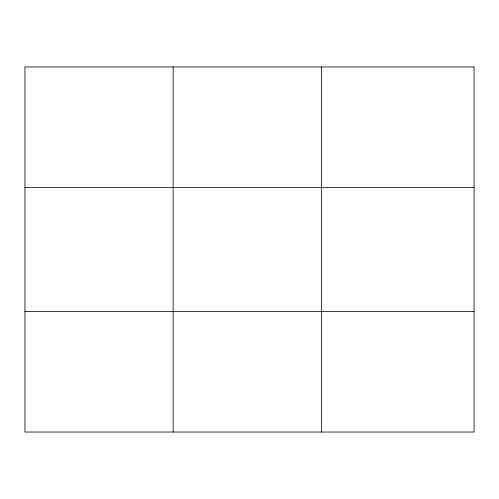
<?xml version="1.0" encoding="UTF-8"?>
<svg xmlns="http://www.w3.org/2000/svg" width="499" height="499" viewBox="0 0 499 499"><rect width="100%" height="100%" fill="white"/><g stroke="black" fill="none" stroke-linecap="round" stroke-linejoin="round"><path stroke-width="0.75" d="M173.153 66.96L173.153 432.04M321.356 66.96L321.356 432.04M24.95 187.437L474.05 187.437M24.95 311.563L474.05 311.563M474.05 66.96L474.05 432.04L24.95 432.04L24.95 66.96L474.05 66.96"/></g></svg>
